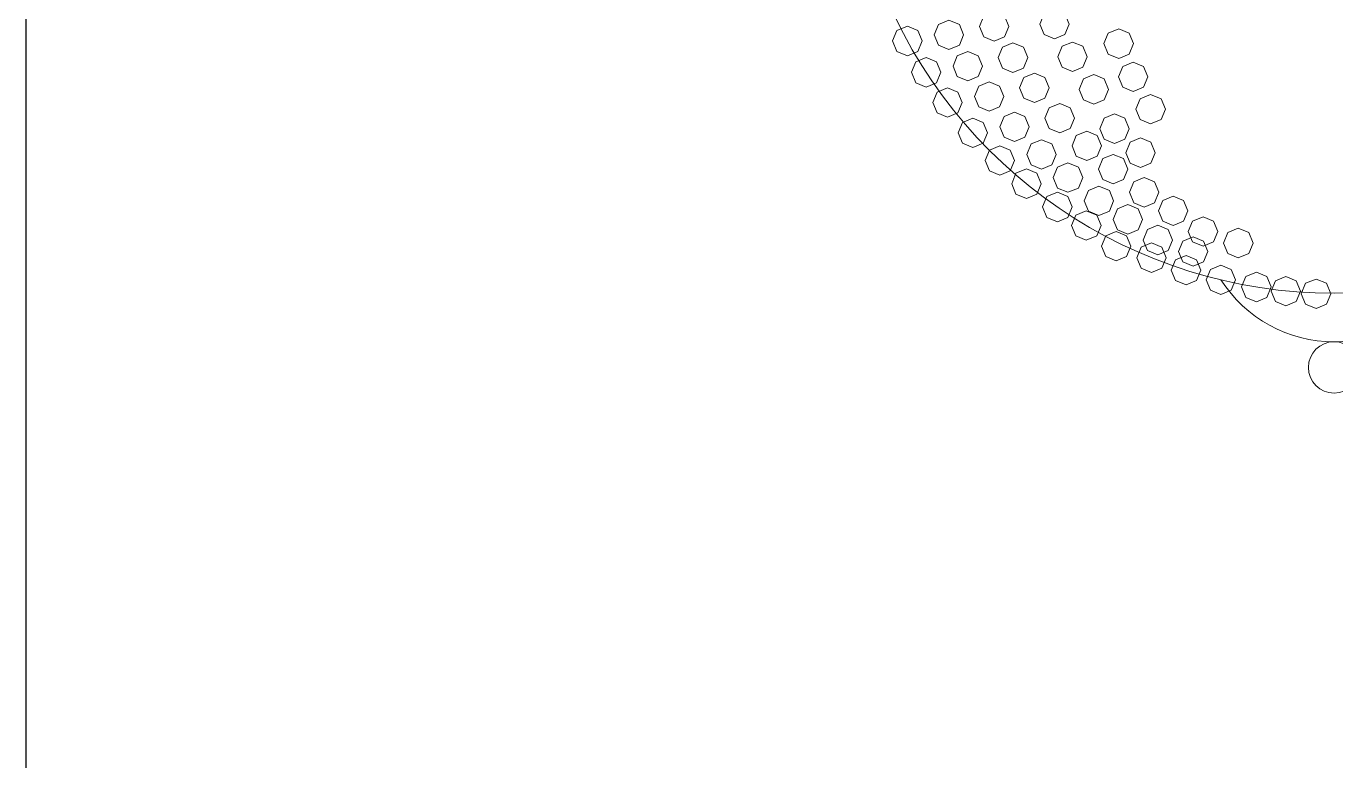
# Model space of a CAD drawing. Header units: inches. Extents: x 274057 to 444617, y 490067 to 635630.
# Drawn here: x 325724.4 to 325946.8, y 532417.8 to 532542.6 of the extents above; entities that cross this region are included whole.
import ezdxf

# ---------------------------------------------------------------- set-up
doc = ezdxf.new("R2010")
doc.units = ezdxf.units.IN
doc.header["$MEASUREMENT"] = 0
doc.linetypes.add('HIDDEN', pattern=[0.375, 0.25, -0.125])
for name, color, linetype in [('CQ SPOT DETAIL DIMENSION', 9, 'Continuous'), ('CQ-legend tex box', 3, 'Continuous'), ('E-LITE-FIXT-NORM-CEILING', 3, 'Continuous')]:
    doc.layers.add(name, color=color, linetype=linetype)
doc.layers.add('Glass', color=4, linetype='Continuous', lineweight=0)

# ---------------------------------------------------------------- blocks, each defined once
blk = doc.blocks.new('crystal ch 21')
at = {"layer": 'Glass', "lineweight": 0}
for points in [[(38856.91, 39040.03), (38849.84, 39037.1), (38846.91, 39030.03), (38849.84, 39022.96), (38856.91, 39020.03), (38863.98, 39022.96), (38866.91, 39030.03), (38863.98, 39037.1)], [(38897.86, 39038.49), (38890.79, 39035.56), (38887.86, 39028.49), (38890.79, 39021.42), (38897.86, 39018.49), (38904.93, 39021.42), (38907.86, 39028.49), (38904.93, 39035.56)], [(38813.25, 39026.73), (38806.17, 39023.8), (38803.25, 39016.73), (38806.17, 39009.66), (38813.25, 39006.73), (38820.32, 39009.66), (38823.25, 39016.73), (38820.32, 39023.8)], [(38928.6, 39032.68), (38921.53, 39029.75), (38918.6, 39022.68), (38921.53, 39015.61), (38928.6, 39012.68), (38935.67, 39015.61), (38938.6, 39022.68), (38935.67, 39029.75)], [(38956.85, 39028.53), (38949.78, 39025.6), (38946.85, 39018.53), (38949.78, 39011.46), (38956.85, 39008.53), (38963.92, 39011.46), (38966.85, 39018.53), (38963.92, 39025.6)], [(38844.67, 39017.84), (38837.6, 39014.91), (38834.67, 39007.84), (38837.6, 39000.77), (38844.67, 38997.84), (38851.74, 39000.77), (38854.67, 39007.84), (38851.74, 39014.91)], [(38885.08, 39017.22), (38878.01, 39014.29), (38875.08, 39007.22), (38878.01, 39000.15), (38885.08, 38997.22), (38892.16, 39000.15), (38895.08, 39007.22), (38892.16, 39014.29)], [(38915.83, 39011.41), (38908.76, 39008.48), (38905.83, 39001.41), (38908.76, 38994.33), (38915.83, 38991.41), (38922.9, 38994.33), (38925.83, 39001.41), (38922.9, 39008.48)], [(38944.08, 39007.26), (38937, 39004.33), (38934.08, 38997.26), (38937, 38990.18), (38944.08, 38987.26), (38951.15, 38990.18), (38954.08, 38997.26), (38951.15, 39004.33)], [(38803.38, 39004.17), (38796.31, 39001.24), (38793.38, 38994.17), (38796.31, 38987.09), (38803.38, 38984.17), (38810.45, 38987.09), (38813.38, 38994.17), (38810.45, 39001.24)], [(38830.17, 38995.66), (38823.1, 38992.73), (38820.17, 38985.66), (38823.1, 38978.59), (38830.17, 38975.66), (38837.24, 38978.59), (38840.17, 38985.66), (38837.24, 38992.73)], [(38870.54, 38996.69), (38863.47, 38993.76), (38860.54, 38986.69), (38863.47, 38979.62), (38870.54, 38976.69), (38877.61, 38979.62), (38880.54, 38986.69), (38877.61, 38993.76)], [(38901.29, 38990.88), (38894.21, 38987.95), (38891.29, 38980.88), (38894.21, 38973.81), (38901.29, 38970.88), (38908.36, 38973.81), (38911.29, 38980.88), (38908.36, 38987.95)], [(38791.54, 38982.26), (38784.46, 38979.33), (38781.54, 38972.26), (38784.46, 38965.19), (38791.54, 38962.26), (38798.61, 38965.19), (38801.54, 38972.26), (38798.61, 38979.33)], [(38929.53, 38986.73), (38922.46, 38983.8), (38919.53, 38976.73), (38922.46, 38969.66), (38929.53, 38966.73), (38936.61, 38969.66), (38939.53, 38976.73), (38936.61, 38983.8)], [(38853.35, 38976.06), (38846.28, 38973.13), (38843.35, 38966.06), (38846.28, 38958.99), (38853.35, 38956.06), (38860.42, 38958.99), (38863.35, 38966.06), (38860.42, 38973.13)], [(38816.12, 38968.95), (38809.05, 38966.02), (38806.12, 38958.95), (38809.05, 38951.88), (38816.12, 38948.95), (38823.19, 38951.88), (38826.12, 38958.95), (38823.19, 38966.02)], [(38884.09, 38970.25), (38877.02, 38967.32), (38874.09, 38960.25), (38877.02, 38953.18), (38884.09, 38950.25), (38891.16, 38953.18), (38894.09, 38960.25), (38891.16, 38967.32)], [(38912.34, 38966.1), (38905.27, 38963.17), (38902.34, 38956.1), (38905.27, 38949.03), (38912.34, 38946.1), (38919.41, 38949.03), (38922.34, 38956.1), (38919.41, 38963.17)], [(38834.96, 38957.29), (38827.89, 38954.36), (38824.96, 38947.29), (38827.89, 38940.22), (38834.96, 38937.29), (38842.03, 38940.22), (38844.96, 38947.29), (38842.03, 38954.36)], [(38798.45, 38952.65), (38791.38, 38949.72), (38788.45, 38942.65), (38791.38, 38935.58), (38798.45, 38932.65), (38805.52, 38935.58), (38808.45, 38942.65), (38805.52, 38949.72)], [(38865.7, 38951.48), (38858.63, 38948.55), (38855.7, 38941.48), (38858.63, 38934.41), (38865.7, 38931.48), (38872.77, 38934.41), (38875.7, 38941.48), (38872.77, 38948.55)], [(38893.95, 38947.33), (38886.88, 38944.4), (38883.95, 38937.33), (38886.88, 38930.26), (38893.95, 38927.33), (38901.02, 38930.26), (38903.95, 38937.33), (38901.02, 38944.4)], [(38816.96, 38941.52), (38809.89, 38938.59), (38806.96, 38931.52), (38809.89, 38924.45), (38816.96, 38921.52), (38824.03, 38924.45), (38826.96, 38931.52), (38824.03, 38938.59)], [(38847.71, 38935.71), (38840.63, 38932.78), (38837.71, 38925.71), (38840.63, 38918.64), (38847.71, 38915.71), (38854.78, 38918.64), (38857.71, 38925.71), (38854.78, 38932.78)], [(38875.95, 38931.56), (38868.88, 38928.63), (38865.95, 38921.56), (38868.88, 38914.49), (38875.95, 38911.56), (38883.03, 38914.49), (38885.95, 38921.56), (38883.03, 38928.63)], [(38795.93, 38925.73), (38788.86, 38922.8), (38785.93, 38915.73), (38788.86, 38908.66), (38795.93, 38905.73), (38803, 38908.66), (38805.93, 38915.73), (38803, 38922.8)], [(38826.67, 38919.92), (38819.6, 38916.99), (38816.67, 38909.92), (38819.6, 38902.85), (38826.67, 38899.92), (38833.74, 38902.85), (38836.67, 38909.92), (38833.74, 38916.99)], [(38776.27, 38913.16), (38769.2, 38910.23), (38766.27, 38903.16), (38769.2, 38896.09), (38776.27, 38893.16), (38783.34, 38896.09), (38786.27, 38903.16), (38783.34, 38910.23)], [(38854.92, 38915.77), (38847.85, 38912.84), (38844.92, 38905.77), (38847.85, 38898.7), (38854.92, 38895.77), (38861.99, 38898.7), (38864.92, 38905.77), (38861.99, 38912.84)], [(38807.01, 38907.35), (38799.94, 38904.42), (38797.01, 38897.35), (38799.94, 38890.28), (38807.01, 38887.35), (38814.08, 38890.28), (38817.01, 38897.35), (38814.08, 38904.42)], [(38835.26, 38903.2), (38828.19, 38900.27), (38825.26, 38893.2), (38828.19, 38886.13), (38835.26, 38883.2), (38842.33, 38886.13), (38845.26, 38893.2), (38842.33, 38900.27)], [(38755.92, 38899.1), (38748.85, 38896.17), (38745.92, 38889.1), (38748.85, 38882.03), (38755.92, 38879.1), (38762.99, 38882.03), (38765.92, 38889.1), (38762.99, 38896.17)], [(38786.66, 38893.29), (38779.59, 38890.36), (38776.66, 38883.29), (38779.59, 38876.22), (38786.66, 38873.29), (38793.73, 38876.22), (38796.66, 38883.29), (38793.73, 38890.36)], [(38731.95, 38891.26), (38724.88, 38888.33), (38721.95, 38881.26), (38724.88, 38874.19), (38731.95, 38871.26), (38739.02, 38874.19), (38741.95, 38881.26), (38739.02, 38888.33)], [(38762.69, 38885.45), (38755.62, 38882.52), (38752.69, 38875.45), (38755.62, 38868.38), (38762.69, 38865.45), (38769.76, 38868.38), (38772.69, 38875.45), (38769.76, 38882.52)], [(38814.91, 38889.14), (38807.84, 38886.21), (38804.91, 38879.14), (38807.84, 38872.07), (38814.91, 38869.14), (38821.98, 38872.07), (38824.91, 38879.14), (38821.98, 38886.21)], [(38790.94, 38881.3), (38783.87, 38878.37), (38780.94, 38871.3), (38783.87, 38864.23), (38790.94, 38861.3), (38798.01, 38864.23), (38800.94, 38871.3), (38798.01, 38878.37)], [(38743.77, 38866.22), (38736.7, 38863.29), (38733.77, 38856.22), (38736.7, 38849.15), (38743.77, 38846.22), (38750.84, 38849.15), (38753.77, 38856.22), (38750.84, 38863.29)], [(38767.47, 38872.82), (38760.4, 38869.89), (38757.47, 38862.82), (38760.4, 38855.75), (38767.47, 38852.82), (38774.54, 38855.75), (38777.47, 38862.82), (38774.54, 38869.89)], [(38679.13, 38856.81), (38672.06, 38853.88), (38669.13, 38846.81), (38672.06, 38839.74), (38679.13, 38836.81), (38686.2, 38839.74), (38689.13, 38846.81), (38686.2, 38853.88)], [(38699.68, 38858.61), (38692.61, 38855.68), (38689.68, 38848.61), (38692.61, 38841.54), (38699.68, 38838.61), (38706.75, 38841.54), (38709.68, 38848.61), (38706.75, 38855.68)], [(38719.7, 38861.41), (38712.63, 38858.48), (38709.7, 38851.41), (38712.63, 38844.34), (38719.7, 38841.41), (38726.77, 38844.34), (38729.7, 38851.41), (38726.77, 38858.48)]]:
    blk.add_lwpolyline(points, close=True, dxfattribs=at)
for centre, radius, start, end in [((38666.86, 39178.22), 331.06, 201.27032, 270), ((38666.86, 39178.22), 331.06, 270, 338.72968), ((38666.86, 38905.52), 91.35, 212.65687, 270), ((38666.86, 38905.52), 91.35, 270, 327.34313), ((38666.86, 38796.72), 17.45, 90, 270), ((38666.86, 38796.72), 17.45, 270, 90)]:
    blk.add_arc(centre, radius, start, end, dxfattribs=at)
blk = doc.blocks.new('SMDS')
at = {"layer": 'CQ-legend tex box'}
blk.add_lwpolyline([(384632.87, 472716.65), (384632.87, 480364.08), (386097.23, 480364.08), (386097.2, 472716.65)], dxfattribs=at)
at = {"layer": 'E-LITE-FIXT-NORM-CEILING', "linetype": 'HIDDEN', "xscale": -0.25, "yscale": 0.25, "zscale": 0.25, "rotation": 359.9999999999999}
blk.add_blockref('crystal ch 21', (394521.79, 466859.99, 0), dxfattribs=at)

msp = doc.modelspace()

# ---------------------------------------------------------------- block references
at = {"layer": 'CQ SPOT DETAIL DIMENSION'}
msp.add_blockref('SMDS', (-58908.52, 55925.46), dxfattribs=at)

doc.saveas('drawing.dxf')
